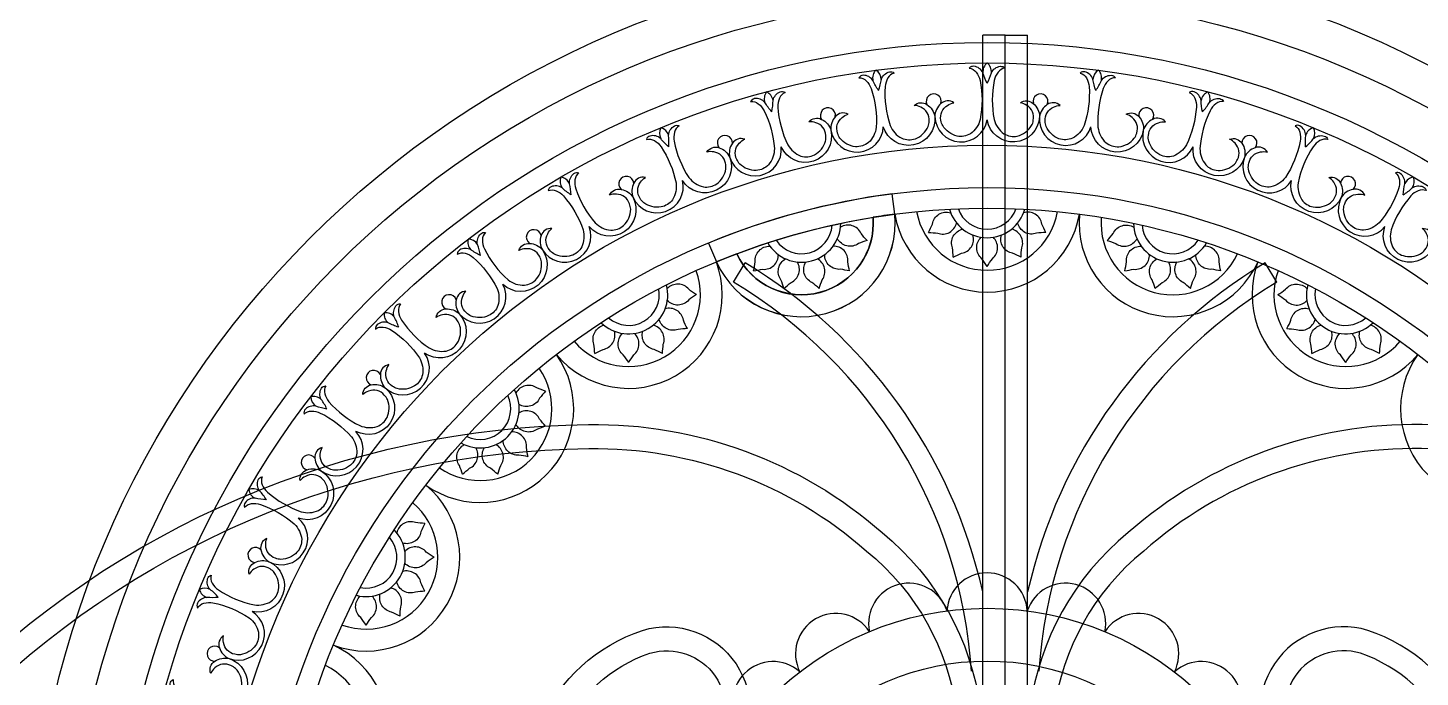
# Model space of a CAD drawing. Header units: inches. Extents: x 13054 to 48691, y 5623 to 20391.
# Drawn here: x 48394.74 to 48412.18, y 18853.81 to 18861.93 of the extents above; entities that cross this region are included whole.
import ezdxf

# ---------------------------------------------------------------- set-up
doc = ezdxf.new("R2010")
doc.units = ezdxf.units.IN
doc.header["$MEASUREMENT"] = 0

msp = doc.modelspace()

# ---------------------------------------------------------------- linework, layer by layer
at = {"color": 251, "ltscale": 5}
for p, q in [((48406.705, 18849.524), (48406.705, 18861.842)), ((48406.986, 18861.842), (48406.705, 18861.842)), ((48406.986, 18849.524), (48406.986, 18861.842)), ((48406.986, 18861.842), (48407.268, 18861.842)), ((48407.268, 18849.524), (48407.268, 18861.842)), ((48403.584, 18858.748), (48403.729, 18858.989)), ((48410.388, 18858.748), (48410.243, 18858.989))]:
    msp.add_line(p, q, dxfattribs=at)
at = {"transparency": 33554483}
for points in [[(48406.76, 18861.239, -0.053749), (48406.708, 18861.37, 0.252981), (48406.595, 18861.451, 0.243709), (48406.537, 18861.428, -0.209734), (48406.624, 18861.377, -0.114208), (48406.672, 18861.274, -0.098003), (48406.673, 18860.785, -0.174826), (48406.551, 18860.607, -0.191904), (48406.383, 18860.578, -0.203017), (48406.204, 18860.709, -0.092347), (48406.182, 18860.775, -0.324991), (48406.264, 18860.962, -0.116619), (48406.344, 18860.994, 0.358907), (48406.182, 18860.984, 0.215571), (48406.105, 18860.821, 0.901224), (48406.76, 18860.78)], [(48406.76, 18861.239, 0.053749), (48406.813, 18861.37, -0.252981), (48406.926, 18861.451, -0.243709), (48406.984, 18861.428, 0.209734), (48406.897, 18861.377, 0.114208), (48406.849, 18861.274, 0.098003), (48406.848, 18860.785, 0.174826), (48406.97, 18860.607, 0.191904), (48407.138, 18860.578, 0.203017), (48407.317, 18860.709, 0.092347), (48407.339, 18860.775, 0.324991), (48407.257, 18860.962, 0.116619), (48407.177, 18860.994, -0.358907), (48407.339, 18860.984, -0.215571), (48407.416, 18860.821, -0.901224), (48406.76, 18860.78)], [(48405.4, 18861.149, -0.053749), (48405.33, 18861.273, 0.252981), (48405.208, 18861.339, 0.243709), (48405.154, 18861.308, -0.209734), (48405.246, 18861.269, -0.114208), (48405.307, 18861.173, -0.098003), (48405.372, 18860.688, -0.174826), (48405.274, 18860.496, -0.191904), (48405.111, 18860.445, -0.203017), (48404.917, 18860.551, -0.092347), (48404.887, 18860.615, -0.324991), (48404.944, 18860.81, -0.116619), (48405.018, 18860.852, 0.358907), (48404.859, 18860.821, 0.215571), (48404.804, 18860.65, 0.901224), (48405.46, 18860.695)], [(48405.4, 18861.149, 0.053749), (48405.435, 18861.287, -0.252981), (48405.536, 18861.382, -0.243709), (48405.596, 18861.367, 0.209734), (48405.517, 18861.305, 0.114208), (48405.483, 18861.197, 0.098003), (48405.545, 18860.711, 0.174826), (48405.69, 18860.551, 0.191904), (48405.861, 18860.544, 0.203017), (48406.02, 18860.697, 0.092347), (48406.033, 18860.766, 0.324991), (48405.928, 18860.94, 0.116619), (48405.845, 18860.961, -0.358907), (48406.007, 18860.972, -0.215571), (48406.105, 18860.821, -0.901224), (48405.46, 18860.695)], [(48408.121, 18861.149, -0.053749), (48408.086, 18861.287, 0.252981), (48407.985, 18861.382, 0.243709), (48407.925, 18861.367, -0.209734), (48408.004, 18861.305, -0.114208), (48408.038, 18861.197, -0.098003), (48407.976, 18860.711, -0.174826), (48407.831, 18860.551, -0.191904), (48407.66, 18860.544, -0.203017), (48407.501, 18860.697, -0.092347), (48407.488, 18860.766, -0.324991), (48407.593, 18860.94, -0.116619), (48407.676, 18860.961, 0.358907), (48407.514, 18860.972, 0.215571), (48407.416, 18860.821, 0.901224), (48408.061, 18860.695)], [(48408.121, 18861.149, 0.053749), (48408.191, 18861.273, -0.252981), (48408.313, 18861.339, -0.243709), (48408.367, 18861.308, 0.209734), (48408.275, 18861.269, 0.114208), (48408.214, 18861.173, 0.098003), (48408.149, 18860.688, 0.174826), (48408.247, 18860.496, 0.191904), (48408.41, 18860.445, 0.203017), (48408.604, 18860.551, 0.092347), (48408.634, 18860.615, 0.324991), (48408.577, 18860.81, 0.116619), (48408.503, 18860.852, -0.358907), (48408.662, 18860.821, -0.215571), (48408.717, 18860.65, -0.901224), (48408.061, 18860.695)], [(48404.062, 18860.883, 0.053749), (48404.079, 18861.024, -0.252981), (48404.167, 18861.132, -0.243709), (48404.229, 18861.124, 0.209734), (48404.159, 18861.053, 0.114208), (48404.139, 18860.941, 0.098003), (48404.264, 18860.468, 0.174826), (48404.428, 18860.328, 0.191904), (48404.598, 18860.343, 0.203017), (48404.737, 18860.515, 0.092347), (48404.74, 18860.586, 0.324991), (48404.614, 18860.744, 0.116619), (48404.528, 18860.755, -0.358907), (48404.687, 18860.787, -0.215571), (48404.804, 18860.65, -0.901224), (48404.181, 18860.441)], [(48409.459, 18860.883, -0.053749), (48409.442, 18861.024, 0.252981), (48409.354, 18861.132, 0.243709), (48409.292, 18861.124, -0.209734), (48409.362, 18861.053, -0.114208), (48409.382, 18860.941, -0.098003), (48409.257, 18860.468, -0.174826), (48409.093, 18860.328, -0.191904), (48408.923, 18860.343, -0.203017), (48408.784, 18860.515, -0.092347), (48408.781, 18860.586, -0.324991), (48408.907, 18860.744, -0.116619), (48408.993, 18860.755, 0.358907), (48408.834, 18860.787, 0.215571), (48408.717, 18860.65, 0.901224), (48409.34, 18860.441)], [(48404.062, 18860.883, -0.053749), (48403.977, 18860.997, 0.252981), (48403.847, 18861.046, 0.243709), (48403.798, 18861.009, -0.209734), (48403.894, 18860.982, -0.114208), (48403.967, 18860.895, -0.098003), (48404.095, 18860.422, -0.174826), (48404.023, 18860.219, -0.191904), (48403.868, 18860.148, -0.203017), (48403.662, 18860.227, -0.092347), (48403.624, 18860.286, -0.324991), (48403.654, 18860.487, -0.116619), (48403.723, 18860.539, 0.358907), (48403.569, 18860.487, 0.215571), (48403.537, 18860.31, 0.901224), (48404.181, 18860.441)], [(48409.459, 18860.883, 0.053749), (48409.544, 18860.997, -0.252981), (48409.674, 18861.046, -0.243709), (48409.723, 18861.009, 0.209734), (48409.627, 18860.982, 0.114208), (48409.554, 18860.895, 0.098003), (48409.426, 18860.422, 0.174826), (48409.498, 18860.219, 0.191904), (48409.653, 18860.148, 0.203017), (48409.859, 18860.227, 0.092347), (48409.897, 18860.286, 0.324991), (48409.867, 18860.487, 0.116619), (48409.798, 18860.539, -0.358907), (48409.952, 18860.487, -0.215571), (48409.984, 18860.31, -0.901224), (48409.34, 18860.441)], [(48402.771, 18860.445, -0.053749), (48402.672, 18860.546, 0.252981), (48402.537, 18860.578, 0.243709), (48402.492, 18860.535, -0.209734), (48402.592, 18860.521, -0.114208), (48402.675, 18860.444, -0.098003), (48402.864, 18859.992, -0.174826), (48402.819, 18859.781, -0.191904), (48402.675, 18859.69, -0.203017), (48402.46, 18859.743, -0.092347), (48402.414, 18859.796, -0.324991), (48402.418, 18859.999, -0.116619), (48402.48, 18860.059, 0.358907), (48402.334, 18859.988, 0.215571), (48402.325, 18859.808, 0.901224), (48402.946, 18860.022)], [(48402.771, 18860.445, 0.053749), (48402.769, 18860.587, -0.252981), (48402.842, 18860.705, -0.243709), (48402.904, 18860.706, 0.209734), (48402.844, 18860.625, 0.114208), (48402.839, 18860.512, 0.098003), (48403.025, 18860.059, 0.174826), (48403.206, 18859.942, 0.191904), (48403.373, 18859.979, 0.203017), (48403.488, 18860.168, 0.092347), (48403.482, 18860.238, 0.324991), (48403.336, 18860.379, 0.116619), (48403.25, 18860.378, -0.358907), (48403.403, 18860.431, -0.215571), (48403.537, 18860.31, -0.901224), (48402.946, 18860.022)], [(48410.75, 18860.445, -0.053749), (48410.752, 18860.587, 0.252981), (48410.679, 18860.705, 0.243709), (48410.617, 18860.706, -0.209734), (48410.677, 18860.625, -0.114208), (48410.682, 18860.512, -0.098003), (48410.496, 18860.059, -0.174826), (48410.315, 18859.942, -0.191904), (48410.148, 18859.979, -0.203017), (48410.033, 18860.168, -0.092347), (48410.039, 18860.238, -0.324991), (48410.185, 18860.379, -0.116619), (48410.271, 18860.378, 0.358907), (48410.118, 18860.431, 0.215571), (48409.984, 18860.31, 0.901224), (48410.575, 18860.022)], [(48410.75, 18860.445, 0.053749), (48410.849, 18860.546, -0.252981), (48410.984, 18860.578, -0.243709), (48411.029, 18860.535, 0.209734), (48410.929, 18860.521, 0.114208), (48410.846, 18860.444, 0.098003), (48410.657, 18859.992, 0.174826), (48410.702, 18859.781, 0.191904), (48410.846, 18859.69, 0.203017), (48411.061, 18859.743, 0.092347), (48411.107, 18859.796, 0.324991), (48411.103, 18859.999, 0.116619), (48411.041, 18860.059, -0.358907), (48411.187, 18859.988, -0.215571), (48411.196, 18859.808, -0.901224), (48410.575, 18860.022)], [(48401.548, 18859.842, 0.053749), (48401.528, 18859.982, -0.252981), (48401.585, 18860.109, -0.243709), (48401.646, 18860.118, 0.209734), (48401.597, 18860.03, 0.114208), (48401.607, 18859.917, 0.098003), (48401.85, 18859.492, 0.174826), (48402.045, 18859.4, 0.191904), (48402.205, 18859.459, 0.203017), (48402.295, 18859.661, 0.092347), (48402.28, 18859.73, 0.324991), (48402.116, 18859.85, 0.116619), (48402.031, 18859.838, -0.358907), (48402.176, 18859.911, -0.215571), (48402.325, 18859.808, -0.901224), (48401.777, 18859.445)], [(48411.973, 18859.842, -0.053749), (48411.993, 18859.982, 0.252981), (48411.936, 18860.109, 0.243709), (48411.875, 18860.118, -0.209734), (48411.924, 18860.03, -0.114208), (48411.914, 18859.917, -0.098003), (48411.671, 18859.492, -0.174826), (48411.476, 18859.4, -0.191904), (48411.316, 18859.459, -0.203017), (48411.226, 18859.661, -0.092347), (48411.241, 18859.73, -0.324991), (48411.405, 18859.85, -0.116619), (48411.49, 18859.838, 0.358907), (48411.344, 18859.911, 0.215571), (48411.196, 18859.808, 0.901224), (48411.744, 18859.445)], [(48401.548, 18859.842, -0.053749), (48401.436, 18859.929, 0.252981), (48401.298, 18859.943, 0.243709), (48401.26, 18859.895, -0.209734), (48401.36, 18859.893, -0.114208), (48401.453, 18859.829, -0.098003), (48401.699, 18859.405, -0.174826), (48401.682, 18859.19, -0.191904), (48401.551, 18859.081, -0.203017), (48401.331, 18859.105, -0.092347), (48401.279, 18859.152, -0.324991), (48401.256, 18859.354, -0.116619), (48401.309, 18859.421, 0.358907), (48401.174, 18859.332, 0.215571), (48401.189, 18859.152, 0.901224), (48401.777, 18859.445)], [(48411.973, 18859.842, 0.053749), (48412.085, 18859.929, -0.252981), (48412.223, 18859.943, -0.243709), (48412.261, 18859.895, 0.209734), (48412.161, 18859.893, 0.114208), (48412.068, 18859.829, 0.098003), (48411.822, 18859.405, 0.174826), (48411.839, 18859.19, 0.191904), (48411.97, 18859.081, 0.203017), (48412.19, 18859.105, 0.092347), (48412.242, 18859.152, 0.324991), (48412.265, 18859.354, 0.116619), (48412.212, 18859.421, -0.358907), (48412.347, 18859.332, -0.215571), (48412.332, 18859.152, -0.901224), (48411.744, 18859.445)], [(48406.024, 18859.371, 0.030343), (48406.074, 18859.477, -0.448404), (48406.303, 18859.618, -0.448404)], [(48407.497, 18859.371, -0.030343), (48407.447, 18859.477, 0.448404), (48407.218, 18859.618, 0.448404)], [(48400.414, 18859.084, 0.053749), (48400.376, 18859.221, -0.252981), (48400.416, 18859.354, -0.243709), (48400.475, 18859.37, 0.209734), (48400.438, 18859.277, 0.114208), (48400.463, 18859.167, 0.098003), (48400.76, 18858.777, 0.174826), (48400.965, 18858.711, 0.191904), (48401.116, 18858.79, 0.203017), (48401.178, 18859.002, 0.092347), (48401.155, 18859.069, 0.324991), (48400.977, 18859.167, 0.116619), (48400.894, 18859.144, -0.358907), (48401.028, 18859.234, -0.215571), (48401.189, 18859.152, -0.901224), (48400.693, 18858.721)], [(48405.257, 18859.27, -0.030343), (48405.181, 18859.36, 0.448404), (48404.924, 18859.437, 0.448404)], [(48406.024, 18859.371, -0.030343), (48406.141, 18859.362, 0.448404), (48406.377, 18859.489, 0.448404)], [(48406.335, 18859.06, 0.030343), (48406.326, 18859.177, -0.448404), (48406.453, 18859.413, -0.448404)], [(48407.186, 18859.06, -0.030343), (48407.195, 18859.177, 0.448404), (48407.068, 18859.413, 0.448404)], [(48407.497, 18859.371, 0.030343), (48407.38, 18859.362, -0.448404), (48407.144, 18859.489, -0.448404)], [(48408.264, 18859.27, 0.030343), (48408.34, 18859.36, -0.448404), (48408.597, 18859.437, -0.448404)], [(48403.834, 18858.889, 0.030343), (48403.855, 18859.004, -0.448404), (48404.039, 18859.2, -0.448404)], [(48405.037, 18858.889, -0.030343), (48405.016, 18859.004, 0.448404), (48404.831, 18859.2, 0.448404)], [(48405.257, 18859.27, 0.030343), (48405.147, 18859.231, -0.448404), (48404.885, 18859.293, -0.448404)], [(48406.335, 18859.06, -0.030343), (48406.441, 18859.11, 0.448404), (48406.582, 18859.339, 0.448404)], [(48406.76, 18858.946, 0.030343), (48406.694, 18859.043, -0.448404), (48406.686, 18859.311, -0.448404)], [(48406.76, 18858.946, -0.030343), (48406.827, 18859.043, 0.448404), (48406.835, 18859.311, 0.448404)], [(48407.186, 18859.06, 0.030343), (48407.08, 18859.11, -0.448404), (48406.939, 18859.339, -0.448404)], [(48408.264, 18859.27, -0.030343), (48408.374, 18859.231, 0.448404), (48408.636, 18859.293, 0.448404)], [(48408.484, 18858.889, 0.030343), (48408.505, 18859.004, -0.448404), (48408.69, 18859.2, -0.448404)], [(48409.687, 18858.889, -0.030343), (48409.666, 18859.004, 0.448404), (48409.482, 18859.2, 0.448404)], [(48400.414, 18859.084, -0.053749), (48400.292, 18859.156, 0.252981), (48400.153, 18859.152, 0.243709), (48400.122, 18859.099, -0.209734), (48400.221, 18859.111, -0.114208), (48400.322, 18859.059, -0.098003), (48400.621, 18858.671, -0.174826), (48400.632, 18858.456, -0.191904), (48400.516, 18858.33, -0.203017), (48400.295, 18858.325, -0.092347), (48400.237, 18858.365, -0.324991), (48400.189, 18858.562, -0.116619), (48400.232, 18858.636, 0.358907), (48400.11, 18858.53, 0.215571), (48400.148, 18858.354, 0.901224), (48400.693, 18858.721)], [(48403.834, 18858.889, -0.030343), (48403.949, 18858.91, 0.448404), (48404.145, 18859.094, 0.448404)], [(48404.215, 18858.669, 0.030343), (48404.176, 18858.779, -0.448404), (48404.238, 18859.041, -0.448404)], [(48404.656, 18858.669, -0.030343), (48404.695, 18858.779, 0.448404), (48404.633, 18859.041, 0.448404)], [(48405.037, 18858.889, 0.030343), (48404.922, 18858.91, -0.448404), (48404.726, 18859.094, -0.448404)], [(48408.484, 18858.889, -0.030343), (48408.599, 18858.91, 0.448404), (48408.795, 18859.094, 0.448404)], [(48408.865, 18858.669, 0.030343), (48408.826, 18858.779, -0.448404), (48408.888, 18859.041, -0.448404)], [(48409.306, 18858.669, -0.030343), (48409.345, 18858.779, 0.448404), (48409.283, 18859.041, 0.448404)], [(48409.687, 18858.889, 0.030343), (48409.572, 18858.91, -0.448404), (48409.376, 18859.094, -0.448404)], [(48404.215, 18858.669, -0.030343), (48404.305, 18858.745, 0.448404), (48404.382, 18859.002, 0.448404)], [(48404.656, 18858.669, 0.030343), (48404.566, 18858.745, -0.448404), (48404.489, 18859.002, -0.448404)], [(48408.865, 18858.669, -0.030343), (48408.955, 18858.745, 0.448404), (48409.032, 18859.002, 0.448404)], [(48409.306, 18858.669, 0.030343), (48409.216, 18858.745, -0.448404), (48409.139, 18859.002, -0.448404)], [(48403.12, 18858.593, -0.030343), (48403.023, 18858.66, 0.448404), (48402.754, 18858.668, 0.448404)], [(48410.401, 18858.593, 0.030343), (48410.498, 18858.66, -0.448404), (48410.767, 18858.668, -0.448404)], [(48403.12, 18858.593, 0.030343), (48403.023, 18858.527, -0.448404), (48402.754, 18858.519, -0.448404)], [(48410.401, 18858.593, -0.030343), (48410.498, 18858.527, 0.448404), (48410.767, 18858.519, 0.448404)], [(48399.389, 18858.185, 0.053749), (48399.333, 18858.315, -0.252981), (48399.355, 18858.453, -0.243709), (48399.412, 18858.477, 0.209734), (48399.388, 18858.38, 0.114208), (48399.426, 18858.273, 0.098003), (48399.771, 18857.926, 0.174826), (48399.984, 18857.887, 0.191904), (48400.123, 18857.985, 0.203017), (48400.157, 18858.204, 0.092347), (48400.125, 18858.266, 0.324991), (48399.936, 18858.34, 0.116619), (48399.857, 18858.307, -0.358907), (48399.978, 18858.414, -0.215571), (48400.148, 18858.354, -0.901224), (48399.713, 18857.861)], [(48403.006, 18858.168, -0.030343), (48402.955, 18858.274, 0.448404), (48402.727, 18858.415, 0.448404)], [(48410.515, 18858.168, 0.030343), (48410.566, 18858.274, -0.448404), (48410.794, 18858.415, -0.448404)], [(48399.389, 18858.185, -0.053749), (48399.258, 18858.241, 0.252981), (48399.121, 18858.219, 0.243709), (48399.097, 18858.162, -0.209734), (48399.194, 18858.186, -0.114208), (48399.301, 18858.148, -0.098003), (48399.648, 18857.802, -0.174826), (48399.687, 18857.59, -0.191904), (48399.589, 18857.451, -0.203017), (48399.37, 18857.417, -0.092347), (48399.308, 18857.449, -0.324991), (48399.234, 18857.638, -0.116619), (48399.267, 18857.717, 0.358907), (48399.16, 18857.596, 0.215571), (48399.22, 18857.426, 0.901224), (48399.713, 18857.861)], [(48401.844, 18857.856, 0.030343), (48401.834, 18857.973, -0.448404), (48401.962, 18858.21, -0.448404)], [(48402.694, 18857.856, -0.030343), (48402.704, 18857.973, 0.448404), (48402.576, 18858.21, 0.448404)], [(48403.006, 18858.168, 0.030343), (48402.889, 18858.158, -0.448404), (48402.652, 18858.286, -0.448404)], [(48410.515, 18858.168, -0.030343), (48410.632, 18858.158, 0.448404), (48410.869, 18858.286, 0.448404)], [(48410.827, 18857.856, 0.030343), (48410.817, 18857.973, -0.448404), (48410.945, 18858.21, -0.448404)], [(48411.677, 18857.856, -0.030343), (48411.687, 18857.973, 0.448404), (48411.559, 18858.21, 0.448404)], [(48401.844, 18857.856, -0.030343), (48401.949, 18857.907, 0.448404), (48402.091, 18858.135, 0.448404)], [(48402.269, 18857.742, 0.030343), (48402.202, 18857.839, -0.448404), (48402.194, 18858.108, -0.448404)], [(48402.269, 18857.742, -0.030343), (48402.335, 18857.839, 0.448404), (48402.343, 18858.108, 0.448404)], [(48402.694, 18857.856, 0.030343), (48402.588, 18857.907, -0.448404), (48402.447, 18858.135, -0.448404)], [(48410.827, 18857.856, -0.030343), (48410.933, 18857.907, 0.448404), (48411.074, 18858.135, 0.448404)], [(48411.252, 18857.742, 0.030343), (48411.186, 18857.839, -0.448404), (48411.178, 18858.108, -0.448404)], [(48411.252, 18857.742, -0.030343), (48411.319, 18857.839, 0.448404), (48411.327, 18858.108, 0.448404)], [(48411.677, 18857.856, 0.030343), (48411.572, 18857.907, -0.448404), (48411.43, 18858.135, -0.448404)], [(48398.49, 18857.16, 0.053749), (48398.418, 18857.282, -0.252981), (48398.421, 18857.421, -0.243709), (48398.475, 18857.452, 0.209734), (48398.463, 18857.353, 0.114208), (48398.515, 18857.252, 0.098003), (48398.903, 18856.953, 0.174826), (48399.118, 18856.942, 0.191904), (48399.244, 18857.057, 0.203017), (48399.249, 18857.279, 0.092347), (48399.209, 18857.336, 0.324991), (48399.012, 18857.385, 0.116619), (48398.938, 18857.341, -0.358907), (48399.044, 18857.464, -0.215571), (48399.22, 18857.426, -0.901224), (48398.853, 18856.881)], [(48401.23, 18857.386, -0.030343), (48401.12, 18857.425, 0.448404), (48400.858, 18857.363, 0.448404)], [(48401.23, 18857.386, 0.030343), (48401.154, 18857.296, -0.448404), (48400.897, 18857.219, -0.448404)], [(48398.49, 18857.16, -0.053749), (48398.353, 18857.198, 0.252981), (48398.22, 18857.158, 0.243709), (48398.203, 18857.098, -0.209734), (48398.296, 18857.136, -0.114208), (48398.407, 18857.111, -0.098003), (48398.797, 18856.814, -0.174826), (48398.863, 18856.609, -0.191904), (48398.784, 18856.458, -0.203017), (48398.571, 18856.396, -0.092347), (48398.505, 18856.419, -0.324991), (48398.407, 18856.597, -0.116619), (48398.43, 18856.68, 0.358907), (48398.339, 18856.546, 0.215571), (48398.422, 18856.385, 0.901224), (48398.853, 18856.881)], [(48401.23, 18856.945, -0.030343), (48401.154, 18857.035, 0.448404), (48400.897, 18857.112, 0.448404)], [(48401.23, 18856.945, 0.030343), (48401.12, 18856.906, -0.448404), (48400.858, 18856.968, -0.448404)], [(48401.01, 18856.564, 0.030343), (48400.895, 18856.585, -0.448404), (48400.699, 18856.769, -0.448404)], [(48401.01, 18856.564, -0.030343), (48400.989, 18856.679, 0.448404), (48400.804, 18856.875, 0.448404)], [(48400.188, 18856.344, 0.030343), (48400.149, 18856.454, -0.448404), (48400.211, 18856.716, -0.448404)], [(48400.188, 18856.344, -0.030343), (48400.277, 18856.42, 0.448404), (48400.355, 18856.677, 0.448404)], [(48400.629, 18856.344, 0.030343), (48400.539, 18856.42, -0.448404), (48400.462, 18856.677, -0.448404)], [(48400.629, 18856.344, -0.030343), (48400.668, 18856.454, 0.448404), (48400.606, 18856.716, 0.448404)], [(48397.732, 18856.026, 0.053749), (48397.645, 18856.137, -0.252981), (48397.63, 18856.276, -0.243709), (48397.679, 18856.314, 0.209734), (48397.68, 18856.214, 0.114208), (48397.745, 18856.121, 0.098003), (48398.169, 18855.875, 0.174826), (48398.384, 18855.892, 0.191904), (48398.493, 18856.023, 0.203017), (48398.469, 18856.243, 0.092347), (48398.422, 18856.295, 0.324991), (48398.22, 18856.317, 0.116619), (48398.153, 18856.265, -0.358907), (48398.242, 18856.4, -0.215571), (48398.422, 18856.385, -0.901224), (48398.129, 18855.797)], [(48397.732, 18856.026, -0.053749), (48397.592, 18856.046, 0.252981), (48397.465, 18855.989, 0.243709), (48397.456, 18855.928, -0.209734), (48397.544, 18855.977, -0.114208), (48397.656, 18855.967, -0.098003), (48398.081, 18855.723, -0.174826), (48398.174, 18855.528, -0.191904), (48398.115, 18855.369, -0.203017), (48397.913, 18855.279, -0.092347), (48397.844, 18855.294, -0.324991), (48397.724, 18855.457, -0.116619), (48397.736, 18855.542, 0.358907), (48397.663, 18855.397, 0.215571), (48397.766, 18855.249, 0.901224), (48398.129, 18855.797)], [(48399.718, 18855.73, -0.030343), (48399.601, 18855.74, 0.448404), (48399.364, 18855.612, 0.448404)], [(48399.718, 18855.73, 0.030343), (48399.667, 18855.624, -0.448404), (48399.439, 18855.483, -0.448404)], [(48399.832, 18855.305, -0.030343), (48399.735, 18855.371, 0.448404), (48399.466, 18855.379, 0.448404)], [(48397.129, 18854.803, 0.053749), (48397.028, 18854.902, -0.252981), (48396.996, 18855.037, -0.243709), (48397.039, 18855.082, 0.209734), (48397.053, 18854.982, 0.114208), (48397.13, 18854.899, 0.098003), (48397.582, 18854.71, 0.174826), (48397.793, 18854.755, 0.191904), (48397.884, 18854.899, 0.203017), (48397.831, 18855.114, 0.092347), (48397.778, 18855.16, 0.324991), (48397.575, 18855.156, 0.116619), (48397.515, 18855.094, -0.358907), (48397.586, 18855.24, -0.215571), (48397.766, 18855.249, -0.901224), (48397.552, 18854.628)], [(48399.832, 18855.305, 0.030343), (48399.735, 18855.238, -0.448404), (48399.466, 18855.23, -0.448404)], [(48399.718, 18854.88, -0.030343), (48399.667, 18854.986, 0.448404), (48399.439, 18855.127, 0.448404)], [(48399.406, 18854.568, 0.030343), (48399.3, 18854.619, -0.448404), (48399.159, 18854.847, -0.448404)], [(48399.406, 18854.568, -0.030343), (48399.415, 18854.685, 0.448404), (48399.288, 18854.922, 0.448404)], [(48399.718, 18854.88, 0.030343), (48399.601, 18854.87, -0.448404), (48399.364, 18854.998, -0.448404)], [(48397.129, 18854.803, -0.053749), (48396.987, 18854.804, 0.252981), (48396.869, 18854.732, 0.243709), (48396.868, 18854.669, -0.209734), (48396.949, 18854.73, -0.114208), (48397.062, 18854.735, -0.098003), (48397.515, 18854.549, -0.174826), (48397.632, 18854.367, -0.191904), (48397.595, 18854.201, -0.203017), (48397.406, 18854.086, -0.092347), (48397.336, 18854.092, -0.324991), (48397.195, 18854.238, -0.116619), (48397.196, 18854.324, 0.358907), (48397.143, 18854.171, 0.215571), (48397.264, 18854.037, 0.901224), (48397.552, 18854.628)], [(48398.981, 18854.454, 0.030343), (48398.914, 18854.551, -0.448404), (48398.906, 18854.819, -0.448404)], [(48398.981, 18854.454, -0.030343), (48399.047, 18854.551, 0.448404), (48399.055, 18854.819, 0.448404)], [(48396.69, 18853.512, 0.053749), (48396.577, 18853.597, -0.252981), (48396.528, 18853.726, -0.243709), (48396.565, 18853.776, 0.209734), (48396.592, 18853.68, 0.114208), (48396.679, 18853.607, 0.098003), (48397.151, 18853.478, 0.174826), (48397.355, 18853.551, 0.191904), (48397.426, 18853.706, 0.203017), (48397.346, 18853.912, 0.092347), (48397.288, 18853.95, 0.324991), (48397.087, 18853.92, 0.116619), (48397.035, 18853.851, -0.358907), (48397.086, 18854.005, -0.215571), (48397.264, 18854.037, -0.901224), (48397.133, 18853.393)]]:
    msp.add_lwpolyline(points, format="xyb", dxfattribs=at)
for points in [[(48405.604, 18859.601), (48405.57, 18859.855, 0.065543), (48403.27, 18859.239), (48403.369, 18859.002, -0.065543)], [(48405.604, 18859.601, 0.007748), (48405.332, 18859.561, -0.831254), (48403.624, 18859.103, 0.007748), (48403.369, 18859.002, 0.844867)]]:
    msp.add_lwpolyline(points, format="xyb", close=True, dxfattribs=at)
at = {"color": 251, "ltscale": 5}
for points in [[(48385.049, 18849.263, 0.511998), (48385.769, 18850.721, 0.349226), (48383.944, 18851.517, 0.38446), (48382.633, 18849.498, 0.30174), (48384.467, 18847.506, 0.115762), (48386.106, 18847.489, 0.151945), (48390.553, 18849.734, 0.021789), (48393.722, 18853.53, -0.19836), (48401.765, 18856.967, -0.186157), (48405.445, 18855.614, -0.391794), (48406.094, 18851.01, -0.636778), (48401.117, 18851.501, -0.431084), (48402.443, 18854.391, -0.736806), (48403.561, 18852.728)], [(48428.924, 18849.263, -0.511998), (48428.204, 18850.721, -0.349226), (48430.028, 18851.517, -0.38446), (48431.34, 18849.498, -0.30174), (48429.506, 18847.506, -0.115762), (48427.866, 18847.489, -0.151945), (48423.42, 18849.734, -0.021789), (48420.25, 18853.53, 0.19836), (48412.208, 18856.967, 0.186157), (48408.528, 18855.614, 0.391794), (48407.878, 18851.01, 0.636778), (48412.856, 18851.501, 0.431084), (48411.53, 18854.391, 0.736806), (48410.412, 18852.728)], [(48385.099, 18848.966, 0.511998), (48386.035, 18850.862, 0.349226), (48383.867, 18851.808, 0.38446), (48382.335, 18849.451, 0.30174), (48384.395, 18847.213, 0.11522), (48386.164, 18847.193, 0.151986), (48390.77, 18849.523, 0.021765), (48393.953, 18853.335, -0.197827), (48401.769, 18856.666, -0.186446), (48405.25, 18855.384, -0.393301), (48405.84, 18851.173, -0.639305), (48401.399, 18851.608, -0.431646), (48402.536, 18854.104, -0.734084), (48403.326, 18852.949)], [(48428.874, 18848.966, -0.511998), (48427.937, 18850.862, -0.349226), (48430.106, 18851.808, -0.38446), (48431.637, 18849.451, -0.30174), (48429.577, 18847.213, -0.11522), (48427.809, 18847.193, -0.151986), (48423.203, 18849.523, -0.021765), (48420.02, 18853.335, 0.197827), (48412.203, 18856.666, 0.186446), (48408.722, 18855.384, 0.393301), (48408.132, 18851.173, 0.639305), (48412.573, 18851.608, 0.431646), (48411.436, 18854.104, 0.734084), (48410.647, 18852.949)]]:
    msp.add_lwpolyline(points, format="xyb", dxfattribs=at)
at = {"transparency": 33554483}
for radius in [12, 11.526, 10.937, 10.68, 9.651, 9.12, 8.863, 3.854, 3.194]:
    msp.add_circle((48406.76, 18850.813), radius, dxfattribs=at)
for centre, radius, start, end in [((48409.566, 18849.407), 24.64, 96.0577, 213.9193), ((48404.365, 18849.407), 24.64, 326.0807, 83.9423), ((48409.566, 18849.407), 22.39, 96.6691, 213.9193), ((48404.365, 18849.407), 22.39, 326.0807, 83.3309), ((48406.846, 18861.384), 0.139, 127.8971, 185.7121), ((48406.675, 18861.384), 0.139, 354.2879, 52.1029), ((48405.465, 18861.305), 0.139, 135.3971, 193.2121), ((48405.296, 18861.282), 0.139, 1.7879, 59.6029), ((48408.225, 18861.282), 0.139, 120.3971, 178.2121), ((48408.056, 18861.305), 0.139, 346.7879, 44.6029), ((48404.107, 18861.046), 0.139, 142.8971, 200.7121), ((48403.942, 18861.002), 0.139, 9.2879, 67.1029), ((48406.092, 18861.012), 0.0941, 342.3399, 205.1601), ((48407.429, 18861.012), 0.0941, 334.8399, 197.6601), ((48409.579, 18861.002), 0.139, 112.8971, 170.7121), ((48409.414, 18861.046), 0.139, 339.2879, 37.1029), ((48404.766, 18860.838), 0.0941, 349.8399, 212.6601), ((48408.754, 18860.838), 0.0941, 327.3399, 190.1601), ((48402.794, 18860.612), 0.139, 150.3971, 208.2121), ((48402.637, 18860.547), 0.139, 16.7879, 74.6029), ((48403.475, 18860.492), 0.0941, 357.3399, 220.1601), ((48410.046, 18860.492), 0.0941, 319.8399, 182.6601), ((48410.884, 18860.547), 0.139, 105.3971, 163.2121), ((48410.727, 18860.612), 0.139, 331.7879, 29.6029), ((48401.549, 18860.01), 0.139, 157.8971, 215.7121), ((48401.401, 18859.925), 0.139, 24.2879, 82.1029), ((48402.24, 18859.98), 0.0941, 4.8399, 227.6601), ((48411.281, 18859.98), 0.0941, 312.3399, 175.1601), ((48412.12, 18859.925), 0.139, 97.8971, 155.7121), ((48411.972, 18860.01), 0.139, 324.2879, 22.1029), ((48404.435, 18859.49), 1.173, 204.6133, 5.3867), ((48404.435, 18859.49), 0.899, 205.5296, 4.4704), ((48406.76, 18859.797), 1.173, 189.6133, 350.3867), ((48406.76, 18859.797), 0.899, 190.5296, 349.4704), ((48406.76, 18859.797), 0.491, 195.6799, 344.3201), ((48406.76, 18859.797), 0.385, 199.3359, 340.6641), ((48409.086, 18859.49), 1.173, 174.6133, 335.3867), ((48409.086, 18859.49), 0.899, 175.5296, 334.4704), ((48401.082, 18859.312), 0.0941, 12.3399, 235.1601), ((48404.435, 18859.49), 0.491, 210.6799, 359.3201), ((48404.435, 18859.49), 0.385, 214.3359, 355.6641), ((48409.086, 18859.49), 0.491, 180.6799, 329.3201), ((48409.086, 18859.49), 0.385, 184.3359, 325.6641), ((48400.393, 18859.251), 0.139, 165.3971, 223.2121), ((48400.258, 18859.148), 0.139, 31.7879, 89.6029), ((48402.269, 18858.593), 1.173, 219.6133, 20.3867), ((48402.269, 18858.593), 0.899, 220.5296, 19.4704), ((48411.252, 18858.593), 1.173, 159.6133, 320.3867), ((48411.252, 18858.593), 0.899, 160.5296, 319.4704), ((48402.269, 18858.593), 0.491, 225.6799, 14.3201), ((48402.269, 18858.593), 0.385, 229.3359, 10.6641), ((48411.252, 18858.593), 0.491, 165.6799, 314.3201), ((48411.252, 18858.593), 0.385, 169.3359, 310.6641), ((48400.021, 18858.498), 0.0941, 19.8399, 242.6601), ((48399.346, 18858.348), 0.139, 172.8971, 230.7121), ((48399.226, 18858.227), 0.139, 39.2879, 97.1029), ((48400.408, 18857.165), 1.173, 234.6133, 35.3867), ((48413.113, 18857.165), 1.173, 144.6133, 305.3867), ((48399.076, 18857.552), 0.0941, 27.3399, 250.1601), ((48400.408, 18857.165), 0.899, 235.5296, 34.4704), ((48398.322, 18857.181), 0.139, 46.7879, 104.6029), ((48398.426, 18857.316), 0.139, 180.3971, 238.2121), ((48400.408, 18857.165), 0.491, 240.6799, 29.3201), ((48400.408, 18857.165), 0.385, 244.3359, 25.6641), ((48398.262, 18856.492), 0.0941, 34.8399, 257.6601), ((48397.564, 18856.025), 0.139, 54.2879, 112.1029), ((48397.649, 18856.172), 0.139, 187.8971, 245.7121), ((48398.981, 18855.305), 1.173, 249.6133, 50.3867), ((48398.981, 18855.305), 0.899, 250.5296, 49.4704), ((48398.981, 18855.305), 0.491, 255.6799, 44.3201), ((48398.981, 18855.305), 0.385, 259.3359, 40.6641), ((48397.594, 18855.334), 0.0941, 42.3399, 265.1601), ((48406.76, 18854.607), 0.504, 3.0981, 176.9019), ((48396.962, 18854.78), 0.139, 61.7879, 119.6029), ((48397.027, 18854.937), 0.139, 195.3971, 253.2121), ((48405.779, 18854.477), 0.504, 18.0981, 191.9019), ((48407.742, 18854.477), 0.504, 348.0981, 161.9019), ((48404.864, 18854.098), 0.504, 33.0981, 206.9019), ((48408.657, 18854.098), 0.504, 333.0981, 146.9019), ((48397.082, 18854.099), 0.0941, 49.8399, 272.6601), ((48398.083, 18853.138), 1.173, 264.6133, 65.3867), ((48404.078, 18853.496), 0.504, 48.0981, 221.9019), ((48409.443, 18853.496), 0.504, 318.0981, 131.9019), ((48398.083, 18853.138), 0.899, 265.5296, 64.4704)]:
    msp.add_arc(centre, radius, start, end, dxfattribs=at)
at = {"color": 251, "ltscale": 5}
for centre, radius, start, end in [((48400.412, 18853.458), 6.45, 12.6598, 59.0461), ((48413.561, 18853.458), 6.45, 120.9539, 167.3402), ((48400.412, 18853.458), 6.168, 3.915, 59.0461), ((48413.561, 18853.458), 6.168, 120.9539, 176.085)]:
    msp.add_arc(centre, radius, start, end, dxfattribs=at)

doc.saveas('drawing.dxf')
